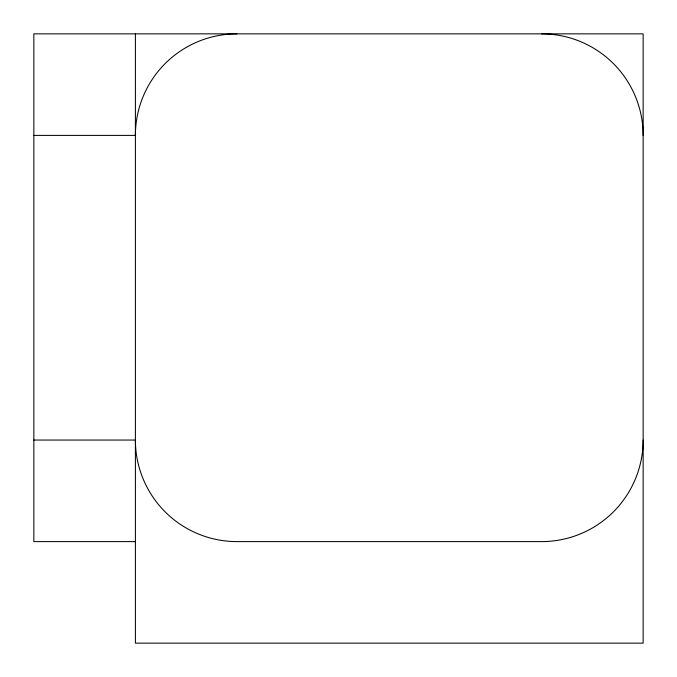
<?xml version="1.0" encoding="UTF-8"?>
<svg xmlns="http://www.w3.org/2000/svg" width="677" height="677" viewBox="0 0 677 677"><rect width="100%" height="100%" fill="white"/><g stroke="black" fill="none" stroke-linecap="round" stroke-linejoin="round"><path stroke-width="1.02" d="M33.85 135.4L135.4 135.4A101.55 101.55 0 0 1 236.95 33.85M33.85 440.05L135.4 440.05A101.55 101.55 0 0 0 236.95 541.6L541.6 541.6A101.55 101.55 0 0 0 643.15 440.05M135.4 541.6L33.85 541.6L33.85 33.85L643.15 33.85L643.15 643.15L135.4 643.15L135.4 33.85M541.6 33.85A101.55 101.55 0 0 1 643.15 135.4"/></g></svg>
